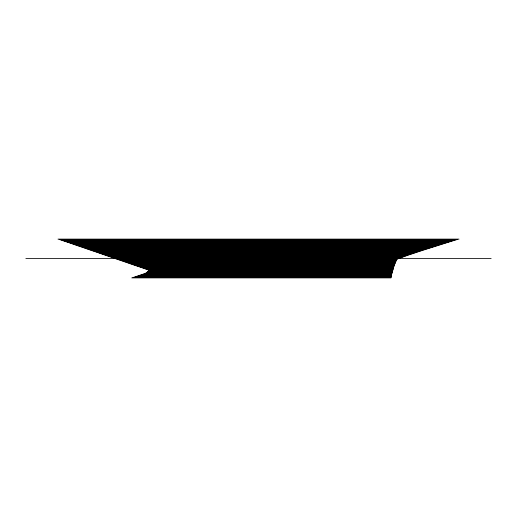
<?xml version="1.0" encoding="UTF-8"?>
<svg xmlns="http://www.w3.org/2000/svg" width="517" height="517" viewBox="0 0 517 517"><rect width="100%" height="100%" fill="white"/><g stroke="black" fill="none" stroke-linecap="round" stroke-linejoin="round"><path stroke-width="0.78" d="M58.007 239.112L458.993 239.112M59.054 239.436L457.823 239.436M59.991 239.752L456.763 239.752M60.922 240.075L455.703 240.075M61.859 240.392L454.643 240.392M62.796 240.715L453.583 240.715M63.727 241.038L452.543 241.038M64.664 241.355L451.522 241.355M65.601 241.678L450.501 241.678M66.531 241.995L449.48 241.995M67.469 242.318L448.465 242.318M68.406 242.635L447.444 242.635M69.336 242.958L446.423 242.958M70.273 243.281L445.402 243.281M71.21 243.597L444.381 243.597M72.141 243.921L443.366 243.921M73.078 244.237L442.345 244.237M74.015 244.56L441.324 244.56M74.946 244.884L440.303 244.884M75.883 245.2L439.282 245.2M76.82 245.523L438.261 245.523M77.75 245.84L437.246 245.84M78.687 246.163L436.225 246.163M79.624 246.48L435.204 246.48M80.555 246.803L434.183 246.803M81.492 247.126L433.162 247.126M82.429 247.443L432.141 247.443M83.36 247.766L431.126 247.766M84.297 248.082L430.105 248.082M85.234 248.406L429.084 248.406M86.165 248.729L428.063 248.729M87.102 249.045L427.042 249.045M88.039 249.368L426.027 249.368M88.969 249.685L425.006 249.685M89.906 250.008L423.985 250.008M90.843 250.331L422.99 250.331M91.774 250.648L422.021 250.648M92.711 250.971L421.058 250.971M93.648 251.288L420.088 251.288M94.579 251.611L419.119 251.611M95.516 251.928L418.15 251.928M96.453 252.251L417.187 252.251M97.383 252.574L416.217 252.574M98.32 252.891L415.248 252.891M99.258 253.214L414.279 253.214M100.188 253.53L413.316 253.53M101.125 253.853L412.346 253.853M102.062 254.177L411.377 254.177M102.993 254.493L410.408 254.493M103.93 254.816L409.445 254.816M104.867 255.133L408.475 255.133M105.798 255.456L407.558 255.456M106.735 255.779L406.653 255.779M107.672 256.096L405.748 256.096M108.602 256.419L404.843 256.419M109.539 256.736L403.939 256.736M110.476 257.059L403.034 257.059M111.407 257.376L402.136 257.376M112.344 257.699L401.231 257.699M113.281 258.022L400.326 258.022M114.212 258.338L399.428 258.338M25.85 258.5L491.15 258.5M115.149 258.662L398.601 258.662M116.086 258.978L397.767 258.978M117.016 259.301L397.011 259.301M117.954 259.624L396.843 259.624M118.884 259.941L396.675 259.941M119.821 260.264L396.5 260.264M120.758 260.581L396.332 260.581M121.689 260.904L396.164 260.904M122.626 261.221L395.99 261.221M123.563 261.544L395.822 261.544M124.494 261.867L395.699 261.867M125.431 262.184L395.57 262.184M126.368 262.507L395.44 262.507M127.298 262.823L395.311 262.823M128.235 263.147L395.188 263.147M129.172 263.47L395.059 263.47M130.103 263.786L394.93 263.786M131.04 264.109L394.807 264.109M131.977 264.426L394.678 264.426M132.908 264.749L394.549 264.749M133.845 265.072L394.426 265.072M134.782 265.389L394.297 265.389M135.713 265.712L394.167 265.712M136.65 266.029L394.044 266.029M137.587 266.352L393.941 266.352M138.517 266.669L393.851 266.669M139.454 266.992L393.76 266.992M140.391 267.315L393.67 267.315M141.322 267.632L393.579 267.632M142.259 267.955L393.482 267.955M143.196 268.271L393.392 268.271M144.127 268.594L393.301 268.594M145.057 268.918L393.211 268.918M145.988 269.234L393.12 269.234M146.925 269.557L393.03 269.557M147.856 269.874L392.939 269.874M148.786 270.197L392.842 270.197M149.213 270.52L392.752 270.52M148.78 270.837L392.661 270.837M148.347 271.16L392.571 271.16M147.92 271.477L392.481 271.477M147.487 271.8L392.39 271.8M147.061 272.116L392.3 272.116M146.628 272.44L392.209 272.44M146.195 272.763L392.112 272.763M145.768 273.079L392.022 273.079M144.973 273.403L391.931 273.403M144.036 273.719L391.841 273.719M143.099 274.042L391.75 274.042M142.162 274.365L391.666 274.365M141.219 274.682L391.602 274.682M140.281 275.005L391.543 275.005M139.344 275.322L391.479 275.322M138.401 275.645L391.414 275.645M137.464 275.962L391.35 275.962M136.527 276.285L391.285 276.285M135.59 276.608L391.22 276.608M134.646 276.925L391.156 276.925M133.709 277.248L391.091 277.248M132.772 277.564L391.033 277.564M131.751 277.887L390.981 277.887"/></g></svg>
